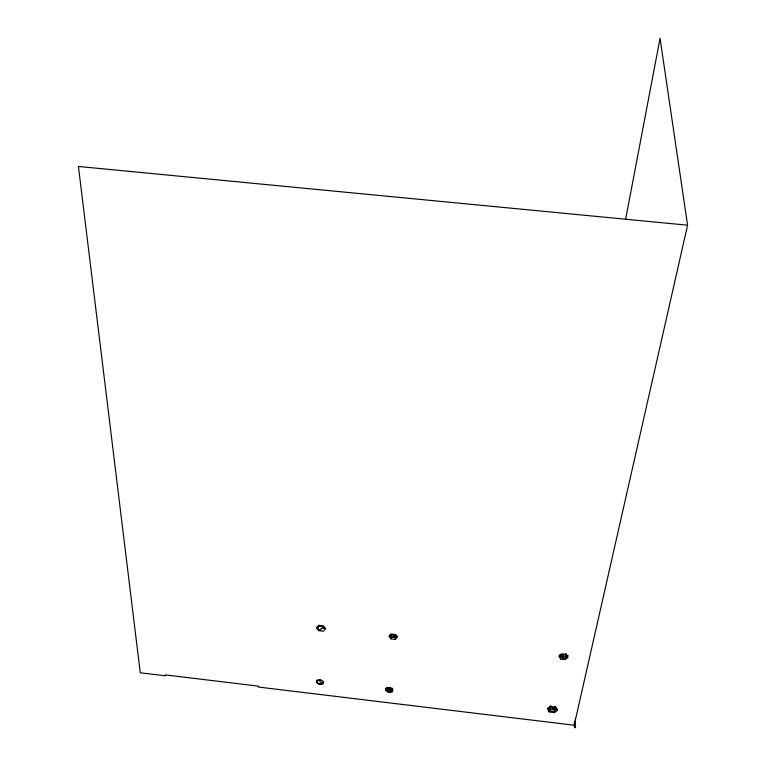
<?xml version="1.0" encoding="UTF-8"?>
<svg xmlns="http://www.w3.org/2000/svg" width="766" height="766" viewBox="0 0 766 766"><rect width="100%" height="100%" fill="white"/><g stroke="black" fill="none" stroke-linecap="round" stroke-linejoin="round"><path stroke-width="1.15" d="M566.553 654.624A3.093 1.992 3.1 0 1 563.489 656.778A3.093 1.992 3.1 0 1 560.425 654.423L560.415 656.357A3.093 1.992 3.1 0 1 563.891 654.748A3.093 1.992 3.1 0 1 566.553 657.075A3.093 1.992 3.1 0 1 563.077 658.683L563.489 654.786L561.449 654.547M563.077 658.683L563.087 656.749M560.645 659.009L558.854 656.175L561.698 653.867L566.333 654.413L568.113 657.257L565.26 659.555L560.645 659.009L560.655 657.075L559.467 655.189M552.573 709.555L552.592 707.631L549.682 707.277L549.624 709.306A2.968 1.838 3.8 0 0 552.123 711.355A2.968 1.838 3.8 0 0 555.455 710.12A2.968 1.838 3.8 0 0 553.54 707.851L552.947 707.755L552.573 709.555L549.653 709.211M554.335 712.658L557.696 710.341L555.944 707.229L550.811 706.443L547.46 708.77L549.232 711.882L554.335 712.658L554.345 710.733M549.232 711.882L549.251 709.948L548.073 707.88M392.173 690.281L392.431 688.395L386.648 687.696L386.39 689.582A2.92 1.829 8.6 0 0 389.147 691.755A2.92 1.829 8.6 0 0 392.173 690.281L386.39 689.582M392.115 691.899L393.035 689.563L390.2 687.59L386.437 687.954L385.528 690.29L388.372 692.253L392.115 691.899L392.364 690.013M389.281 689.927L389.54 688.04M395.17 639.38L397.497 637.197L395.534 634.497L391.235 633.989L388.917 636.182L390.88 638.873L395.17 639.38L395.428 637.494L396.98 636.039M391.235 635.952A3.035 1.982 8.6 0 1 390.459 634.449L390.191 636.335L396.223 637.044L396.482 635.158A3.035 1.982 8.6 0 1 391.838 636.335M393.207 636.69L393.465 634.803L395.476 635.033M390.88 638.873L391.148 636.986L389.837 635.196M625.688 218.99L660.053 38.3L687.571 225.204L574.203 725.211L258.535 687.064L258.506 686.164L165.312 674.903L165.408 675.813L140.274 672.778L78.429 166.461L687.571 225.204M565.978 657.046L568.104 655.323M555.187 710.149L556.863 708.99M560.415 656.357L563.489 656.711M391.148 636.986L395.428 637.494M560.655 657.075L562.962 657.352M385.796 688.404L387.682 689.716M575.381 718.336L575.486 727.7L574.433 727.576L574.395 721.955M565.26 657.621L565.26 659.555M392.431 688.395A2.911 1.829 8.6 0 1 391.972 689.256M390.861 689.793A2.911 1.829 8.6 0 1 386.648 687.696M554.823 706.511A2.959 1.838 3.8 0 1 554.814 708.933A2.959 1.838 3.8 0 1 550.946 709.086M550.371 708.742A2.959 1.838 3.8 0 1 549.643 707.382L549.797 706.913A2.959 1.838 3.8 0 1 551.29 705.917M565.94 653.647A3.093 1.992 3.1 0 1 566.342 654.107M390.191 636.335A3.035 1.982 8.6 0 1 393.351 634.708A3.035 1.982 8.6 0 1 396.223 637.044M324.028 628.35L321.059 628.283L320.667 630.207A3.026 1.972 10.9 0 1 318.062 627.861A3.026 1.972 10.9 0 1 320.935 626.272A3.026 1.972 10.9 0 1 324.028 628.35M320.016 680.256L319.987 682.085L322.859 682.429A2.901 1.819 10.6 0 1 319.949 683.914A2.901 1.819 10.6 0 1 317.114 681.74A2.901 1.819 10.6 0 1 320.016 680.256M316.971 680.237L316.435 682.592L319.441 684.44L322.993 683.933L323.539 681.577L320.533 679.729L316.971 680.237M318.761 625.305L316.377 627.718L318.675 630.677L323.338 631.232L325.741 628.819L323.453 625.851L318.761 625.305"/></g></svg>
